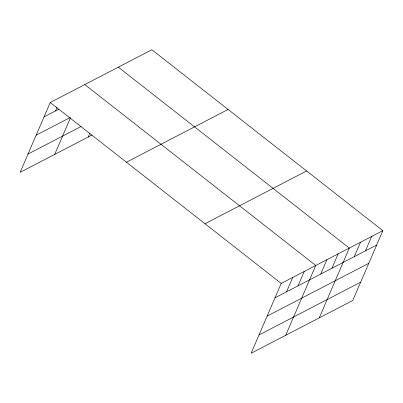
<?xml version="1.0" encoding="UTF-8"?>
<svg xmlns="http://www.w3.org/2000/svg" width="403" height="403" viewBox="0 0 403 403"><rect width="100%" height="100%" fill="white"/><g stroke="black" fill="none" stroke-linecap="round" stroke-linejoin="round"><path stroke-width="0.6" d="M382.85 230.662L281.208 283.425L251.14 353.24L352.781 300.477L382.85 230.662L151.86 49.76L50.219 102.523L20.15 172.338L91.98 135.05M55.543 110.921L57.03 107.47M54.707 154.399L70.465 117.807M88.252 136.985L89.975 132.985M286.538 291.822L292.729 277.445M298.054 285.843L304.245 271.466M285.697 335.301L315.766 265.486L84.776 84.585M320.758 274.055L326.949 259.683M331.936 268.252L338.127 253.875M319.241 317.886L349.31 248.072L118.316 67.17M354.297 256.646L360.489 242.268M365.481 250.837L371.672 236.465M44.028 116.9L58.838 109.213M36.149 135.196L70.157 117.54M28.029 154.047L81.22 126.431M126.441 162.223L228.088 109.455M204.981 223.73L306.623 170.963M275.017 297.802L376.659 245.034M267.139 316.098L368.78 263.33M259.018 334.948L360.66 282.181M50.219 102.523L281.208 283.425"/></g></svg>
